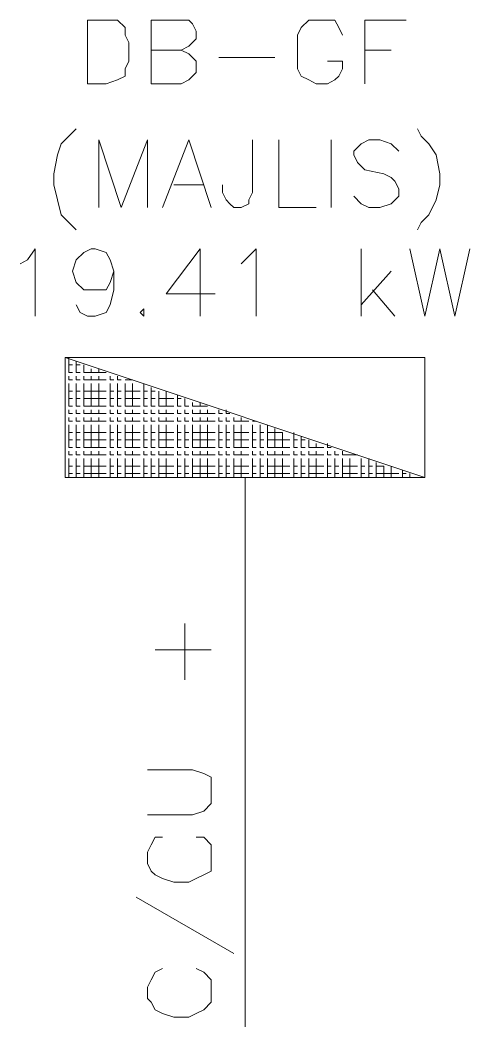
# Model space of a CAD drawing. Header units: inches. Extents: x 0.2 to 10.8, y 0.5 to 8.
# Drawn here: x 1.715 to 1.915, y 5.2983 to 5.7433 of the extents above; entities that cross this region are included whole.
import ezdxf

# ---------------------------------------------------------------- set-up
doc = ezdxf.new("R2010")
doc.units = ezdxf.units.IN
doc.header["$MEASUREMENT"] = 0
doc.layers.add('PDF_Geometry', color=7, linetype='Continuous')

msp = doc.modelspace()

# ---------------------------------------------------------------- linework, layer by layer
at = {"layer": 'PDF_Geometry', "lineweight": 13}
for points in [[(1.745, 5.715), (1.745, 5.74333), (1.75333, 5.74333), (1.75833, 5.74333), (1.76167, 5.74), (1.76167, 5.73667), (1.76333, 5.73333), (1.76333, 5.725), (1.76167, 5.72167), (1.76167, 5.71833), (1.75833, 5.71667), (1.75333, 5.715), (1.745, 5.715)], [(1.78667, 5.73), (1.79, 5.72833), (1.79167, 5.72667), (1.79333, 5.725), (1.79333, 5.72), (1.79167, 5.71833), (1.79, 5.71667), (1.78667, 5.715), (1.77333, 5.715), (1.77333, 5.74333), (1.78667, 5.74333), (1.79, 5.74333), (1.79167, 5.74167), (1.79333, 5.73833), (1.79333, 5.735), (1.79167, 5.73333), (1.79, 5.73167), (1.78667, 5.73), (1.77333, 5.73)], [(1.85833, 5.73667), (1.85667, 5.74), (1.855, 5.74333), (1.85167, 5.74333), (1.84667, 5.74333), (1.84333, 5.74333), (1.84, 5.74), (1.83833, 5.73667), (1.83833, 5.73333), (1.83833, 5.725), (1.83833, 5.72167), (1.84, 5.71833), (1.84333, 5.71667), (1.84667, 5.715), (1.85167, 5.715), (1.855, 5.71667), (1.85667, 5.71833), (1.85833, 5.72167), (1.85833, 5.725), (1.85167, 5.725)], [(1.86833, 5.715), (1.86833, 5.74333), (1.88667, 5.74333)], [(1.86833, 5.73), (1.88, 5.73)], [(1.80333, 5.72667), (1.82833, 5.72667)], [(1.74, 5.695), (1.73667, 5.69167), (1.73333, 5.68833), (1.73167, 5.68333), (1.73, 5.675), (1.73, 5.67), (1.73167, 5.66333), (1.73333, 5.65667), (1.73667, 5.65333), (1.74, 5.65)], [(1.89167, 5.695), (1.89333, 5.69167), (1.89667, 5.68833), (1.9, 5.68333), (1.90167, 5.675), (1.90167, 5.67), (1.9, 5.66333), (1.89667, 5.65667), (1.89333, 5.65333), (1.89167, 5.65)], [(1.75, 5.66), (1.75, 5.69), (1.76, 5.66), (1.77167, 5.69), (1.77167, 5.66)], [(1.77833, 5.66), (1.79, 5.69), (1.8, 5.66)], [(1.81833, 5.69), (1.81833, 5.66667), (1.81667, 5.66333), (1.81667, 5.66167), (1.81333, 5.66), (1.81, 5.66), (1.80833, 5.66167), (1.80667, 5.66333), (1.805, 5.66667), (1.805, 5.67)], [(1.83, 5.69), (1.83, 5.66), (1.84667, 5.66)], [(1.85333, 5.69), (1.85333, 5.66)], [(1.88333, 5.685), (1.88, 5.68833), (1.875, 5.69), (1.87, 5.69), (1.86667, 5.68833), (1.86333, 5.685), (1.86333, 5.68333), (1.865, 5.68), (1.86667, 5.67833), (1.86833, 5.67667), (1.87667, 5.675), (1.88, 5.67333), (1.88167, 5.67167), (1.88333, 5.66833), (1.88333, 5.665), (1.88, 5.66167), (1.875, 5.66), (1.87, 5.66), (1.86667, 5.66167), (1.86333, 5.665)], [(1.78333, 5.67), (1.79667, 5.67)], [(1.715, 5.635), (1.71833, 5.63667), (1.72167, 5.64167), (1.72167, 5.61167)], [(1.75667, 5.63167), (1.755, 5.62667), (1.75333, 5.62333), (1.74833, 5.62333), (1.74667, 5.62333), (1.74333, 5.62333), (1.74, 5.62667), (1.73833, 5.63167), (1.74, 5.63667), (1.74333, 5.64), (1.74667, 5.64167), (1.74833, 5.64167), (1.75333, 5.64), (1.755, 5.63667), (1.75667, 5.63167), (1.75667, 5.62333), (1.755, 5.61667), (1.75333, 5.61333), (1.74833, 5.61167), (1.745, 5.61167), (1.74167, 5.61333), (1.74, 5.61667)], [(1.795, 5.61167), (1.795, 5.64167), (1.78, 5.62167), (1.80167, 5.62167)], [(1.81333, 5.635), (1.815, 5.63667), (1.82, 5.64167), (1.82, 5.61167)], [(1.86667, 5.64167), (1.86667, 5.61167)], [(1.88833, 5.64167), (1.895, 5.61167), (1.90167, 5.64167), (1.90833, 5.61167), (1.915, 5.64167)], [(1.88, 5.63167), (1.86667, 5.61667)], [(1.87167, 5.62333), (1.88167, 5.61167)], [(1.77, 5.615), (1.76833, 5.61333), (1.77, 5.61167), (1.77, 5.61333), (1.77, 5.615)], [(1.735, 5.59333), (1.895, 5.54), (1.895, 5.59333), (1.735, 5.59333), (1.735, 5.54), (1.895, 5.54)], [(1.73667, 5.59), (1.73667, 5.59333)], [(1.73667, 5.58667), (1.73667, 5.59)], [(1.73667, 5.59), (1.73833, 5.59)], [(1.74, 5.59), (1.74, 5.59167)], [(1.74, 5.58667), (1.74, 5.59)], [(1.74, 5.59), (1.74167, 5.59)], [(1.74333, 5.58667), (1.74333, 5.59)], [(1.73667, 5.58667), (1.73833, 5.58667)], [(1.73667, 5.58333), (1.73667, 5.585)], [(1.74, 5.58667), (1.74167, 5.58667)], [(1.74, 5.58333), (1.74, 5.585)], [(1.74333, 5.58667), (1.74667, 5.58667)], [(1.74333, 5.58333), (1.74333, 5.585)], [(1.74667, 5.58667), (1.74667, 5.58833)], [(1.74667, 5.58667), (1.75, 5.58667)], [(1.74667, 5.58333), (1.74667, 5.585)], [(1.75, 5.58667), (1.75, 5.58833)], [(1.75, 5.58667), (1.75333, 5.58667)], [(1.75, 5.58333), (1.75, 5.585)], [(1.755, 5.58333), (1.755, 5.585)], [(1.75833, 5.58333), (1.75833, 5.585)], [(1.73667, 5.58333), (1.73833, 5.58333)], [(1.73667, 5.57833), (1.73667, 5.58167)], [(1.74, 5.58333), (1.74167, 5.58333)], [(1.74, 5.57833), (1.74, 5.58167)], [(1.74333, 5.58333), (1.74667, 5.58333)], [(1.74333, 5.57833), (1.74333, 5.58167)], [(1.74667, 5.58333), (1.75, 5.58333)], [(1.74667, 5.57833), (1.74667, 5.58167)], [(1.75, 5.58333), (1.75333, 5.58333)], [(1.75, 5.57833), (1.75, 5.58167)], [(1.755, 5.58333), (1.75667, 5.58333)], [(1.755, 5.57833), (1.755, 5.58167)], [(1.75833, 5.58333), (1.76, 5.58333)], [(1.75833, 5.57833), (1.75833, 5.58167)], [(1.76167, 5.58333), (1.76333, 5.58333)], [(1.76167, 5.58333), (1.765, 5.58333)], [(1.76167, 5.57833), (1.76167, 5.58167)], [(1.765, 5.57833), (1.765, 5.58167)], [(1.77, 5.57833), (1.77, 5.58167)], [(1.73667, 5.575), (1.73667, 5.57833)], [(1.73667, 5.57833), (1.73833, 5.57833)], [(1.74, 5.575), (1.74, 5.57833)], [(1.74, 5.57833), (1.74167, 5.57833)], [(1.74333, 5.575), (1.74333, 5.57833)], [(1.74333, 5.57833), (1.74667, 5.57833)], [(1.74667, 5.575), (1.74667, 5.57833)], [(1.74667, 5.57833), (1.75, 5.57833)], [(1.75, 5.575), (1.75, 5.57833)], [(1.75, 5.57833), (1.75333, 5.57833)], [(1.755, 5.575), (1.755, 5.57833)], [(1.755, 5.57833), (1.75667, 5.57833)], [(1.75833, 5.575), (1.75833, 5.57833)], [(1.75833, 5.57833), (1.76, 5.57833)], [(1.76167, 5.575), (1.76167, 5.57833)], [(1.76167, 5.57833), (1.765, 5.57833)], [(1.765, 5.575), (1.765, 5.57833)], [(1.765, 5.57833), (1.76833, 5.57833)], [(1.77, 5.575), (1.77, 5.57833)], [(1.77, 5.57833), (1.77167, 5.57833)], [(1.77333, 5.57833), (1.77333, 5.58)], [(1.77333, 5.575), (1.77333, 5.57833)], [(1.77333, 5.57833), (1.775, 5.57833)], [(1.77667, 5.575), (1.77667, 5.57833)], [(1.78, 5.575), (1.78, 5.57833)], [(1.785, 5.575), (1.785, 5.57667)], [(1.73667, 5.57167), (1.73667, 5.575)], [(1.73667, 5.575), (1.73833, 5.575)], [(1.73667, 5.57167), (1.73833, 5.57167)], [(1.74, 5.57167), (1.74, 5.575)], [(1.74, 5.575), (1.74167, 5.575)], [(1.74, 5.57167), (1.74167, 5.57167)], [(1.74333, 5.57167), (1.74333, 5.575)], [(1.74333, 5.575), (1.74667, 5.575)], [(1.74333, 5.57167), (1.74667, 5.57167)], [(1.74667, 5.57167), (1.74667, 5.575)], [(1.74667, 5.575), (1.75, 5.575)], [(1.74667, 5.57167), (1.75, 5.57167)], [(1.75, 5.57167), (1.75, 5.575)], [(1.75, 5.575), (1.75333, 5.575)], [(1.75, 5.57167), (1.75333, 5.57167)], [(1.755, 5.57167), (1.755, 5.575)], [(1.755, 5.575), (1.75667, 5.575)], [(1.755, 5.57167), (1.75667, 5.57167)], [(1.75833, 5.57167), (1.75833, 5.575)], [(1.75833, 5.575), (1.76, 5.575)], [(1.75833, 5.57167), (1.76, 5.57167)], [(1.76167, 5.57167), (1.76167, 5.575)], [(1.76167, 5.575), (1.765, 5.575)], [(1.76167, 5.57167), (1.765, 5.57167)], [(1.765, 5.57167), (1.765, 5.575)], [(1.765, 5.575), (1.76833, 5.575)], [(1.765, 5.57167), (1.76833, 5.57167)], [(1.77, 5.57167), (1.77, 5.575)], [(1.77, 5.575), (1.77167, 5.575)], [(1.77, 5.57167), (1.77167, 5.57167)], [(1.77333, 5.57167), (1.77333, 5.575)], [(1.77333, 5.575), (1.775, 5.575)], [(1.77333, 5.57167), (1.775, 5.57167)], [(1.77667, 5.57167), (1.77667, 5.575)], [(1.77667, 5.575), (1.78, 5.575)], [(1.77667, 5.57167), (1.78, 5.57167)], [(1.78, 5.57167), (1.78, 5.575)], [(1.78, 5.575), (1.78333, 5.575)], [(1.78, 5.57167), (1.78333, 5.57167)], [(1.785, 5.57167), (1.785, 5.575)], [(1.785, 5.575), (1.78667, 5.575)], [(1.785, 5.57167), (1.78667, 5.57167)], [(1.78833, 5.57167), (1.78833, 5.575)], [(1.78833, 5.57167), (1.79, 5.57167)], [(1.79167, 5.57167), (1.79167, 5.57333)], [(1.79167, 5.57167), (1.795, 5.57167)], [(1.795, 5.57167), (1.795, 5.57333)], [(1.795, 5.57167), (1.79833, 5.57167)], [(1.73667, 5.56833), (1.73667, 5.57)], [(1.73667, 5.56833), (1.73833, 5.56833)], [(1.74, 5.56833), (1.74, 5.57)], [(1.74, 5.56833), (1.74167, 5.56833)], [(1.74333, 5.56833), (1.74333, 5.57)], [(1.74333, 5.56833), (1.74667, 5.56833)], [(1.74667, 5.56833), (1.74667, 5.57)], [(1.74667, 5.56833), (1.75, 5.56833)], [(1.75, 5.56833), (1.75, 5.57)], [(1.75, 5.56833), (1.75333, 5.56833)], [(1.755, 5.56833), (1.755, 5.57)], [(1.755, 5.56833), (1.75667, 5.56833)], [(1.75833, 5.56833), (1.75833, 5.57)], [(1.75833, 5.56833), (1.76, 5.56833)], [(1.76167, 5.56833), (1.76167, 5.57)], [(1.76167, 5.56833), (1.765, 5.56833)], [(1.765, 5.56833), (1.765, 5.57)], [(1.765, 5.56833), (1.76833, 5.56833)], [(1.77, 5.56833), (1.77, 5.57)], [(1.77, 5.56833), (1.77167, 5.56833)], [(1.77333, 5.56833), (1.77333, 5.57)], [(1.77333, 5.56833), (1.775, 5.56833)], [(1.77667, 5.56833), (1.77667, 5.57)], [(1.77667, 5.56833), (1.78, 5.56833)], [(1.78, 5.56833), (1.78, 5.57)], [(1.78, 5.56833), (1.78333, 5.56833)], [(1.785, 5.56833), (1.785, 5.57)], [(1.785, 5.56833), (1.78667, 5.56833)], [(1.78833, 5.56833), (1.78833, 5.57)], [(1.78833, 5.56833), (1.79, 5.56833)], [(1.79167, 5.56833), (1.79167, 5.57)], [(1.79167, 5.56833), (1.795, 5.56833)], [(1.795, 5.56833), (1.795, 5.57)], [(1.795, 5.56833), (1.79833, 5.56833)], [(1.79833, 5.56833), (1.79833, 5.57)], [(1.79833, 5.56833), (1.80167, 5.56833)], [(1.80333, 5.56833), (1.80333, 5.57)], [(1.80333, 5.56833), (1.805, 5.56833)], [(1.80667, 5.56833), (1.80667, 5.57)], [(1.80667, 5.56833), (1.80833, 5.56833)], [(1.73667, 5.565), (1.73667, 5.56667)], [(1.73667, 5.565), (1.73833, 5.565)], [(1.73667, 5.56), (1.73667, 5.56333)], [(1.74, 5.565), (1.74, 5.56667)], [(1.74, 5.565), (1.74167, 5.565)], [(1.74, 5.56), (1.74, 5.56333)], [(1.74333, 5.565), (1.74333, 5.56667)], [(1.74333, 5.565), (1.74667, 5.565)], [(1.74333, 5.56), (1.74333, 5.56333)], [(1.74667, 5.565), (1.74667, 5.56667)], [(1.74667, 5.565), (1.75, 5.565)], [(1.74667, 5.56), (1.74667, 5.56333)], [(1.75, 5.565), (1.75, 5.56667)], [(1.75, 5.565), (1.75333, 5.565)], [(1.75, 5.56), (1.75, 5.56333)], [(1.755, 5.565), (1.755, 5.56667)], [(1.755, 5.565), (1.75667, 5.565)], [(1.755, 5.56), (1.755, 5.56333)], [(1.75833, 5.565), (1.75833, 5.56667)], [(1.75833, 5.565), (1.76, 5.565)], [(1.75833, 5.56), (1.75833, 5.56333)], [(1.76167, 5.565), (1.76167, 5.56667)], [(1.76167, 5.565), (1.765, 5.565)], [(1.76167, 5.56), (1.76167, 5.56333)], [(1.765, 5.565), (1.765, 5.56667)], [(1.765, 5.565), (1.76833, 5.565)], [(1.765, 5.56), (1.765, 5.56333)], [(1.77, 5.565), (1.77, 5.56667)], [(1.77, 5.565), (1.77167, 5.565)], [(1.77, 5.56), (1.77, 5.56333)], [(1.77333, 5.565), (1.77333, 5.56667)], [(1.77333, 5.565), (1.775, 5.565)], [(1.77333, 5.56), (1.77333, 5.56333)], [(1.77667, 5.565), (1.77667, 5.56667)], [(1.77667, 5.565), (1.78, 5.565)], [(1.77667, 5.56), (1.77667, 5.56333)], [(1.78, 5.565), (1.78, 5.56667)], [(1.78, 5.565), (1.78333, 5.565)], [(1.78, 5.56), (1.78, 5.56333)], [(1.785, 5.565), (1.785, 5.56667)], [(1.785, 5.565), (1.78667, 5.565)], [(1.785, 5.56), (1.785, 5.56333)], [(1.78833, 5.565), (1.78833, 5.56667)], [(1.78833, 5.565), (1.79, 5.565)], [(1.78833, 5.56), (1.78833, 5.56333)], [(1.79167, 5.565), (1.79167, 5.56667)], [(1.79167, 5.565), (1.795, 5.565)], [(1.79167, 5.56), (1.79167, 5.56333)], [(1.795, 5.565), (1.795, 5.56667)], [(1.795, 5.565), (1.79833, 5.565)], [(1.795, 5.56), (1.795, 5.56333)], [(1.79833, 5.565), (1.79833, 5.56667)], [(1.79833, 5.565), (1.80167, 5.565)], [(1.79833, 5.56), (1.79833, 5.56333)], [(1.80333, 5.565), (1.80333, 5.56667)], [(1.80333, 5.565), (1.805, 5.565)], [(1.80333, 5.56), (1.80333, 5.56333)], [(1.80667, 5.565), (1.80667, 5.56667)], [(1.80667, 5.565), (1.80833, 5.565)], [(1.80667, 5.56), (1.80667, 5.56333)], [(1.81, 5.565), (1.81, 5.56667)], [(1.81, 5.565), (1.81333, 5.565)], [(1.81, 5.56), (1.81, 5.56333)], [(1.81333, 5.565), (1.81333, 5.56667)], [(1.81333, 5.565), (1.81667, 5.565)], [(1.81333, 5.56), (1.81333, 5.56333)], [(1.81833, 5.565), (1.82, 5.565)], [(1.81833, 5.565), (1.82, 5.565)], [(1.81833, 5.56), (1.81833, 5.56333)], [(1.82167, 5.56), (1.82167, 5.56333)], [(1.825, 5.56), (1.825, 5.56333)], [(1.73667, 5.55667), (1.73667, 5.56)], [(1.73667, 5.56), (1.73833, 5.56)], [(1.74, 5.55667), (1.74, 5.56)], [(1.74, 5.56), (1.74167, 5.56)], [(1.74333, 5.55667), (1.74333, 5.56)], [(1.74333, 5.56), (1.74667, 5.56)], [(1.74667, 5.55667), (1.74667, 5.56)], [(1.74667, 5.56), (1.75, 5.56)], [(1.75, 5.55667), (1.75, 5.56)], [(1.75, 5.56), (1.75333, 5.56)], [(1.755, 5.55667), (1.755, 5.56)], [(1.755, 5.56), (1.75667, 5.56)], [(1.75833, 5.55667), (1.75833, 5.56)], [(1.75833, 5.56), (1.76, 5.56)], [(1.76167, 5.55667), (1.76167, 5.56)], [(1.76167, 5.56), (1.765, 5.56)], [(1.765, 5.55667), (1.765, 5.56)], [(1.765, 5.56), (1.76833, 5.56)], [(1.77, 5.55667), (1.77, 5.56)], [(1.77, 5.56), (1.77167, 5.56)], [(1.77333, 5.55667), (1.77333, 5.56)], [(1.77333, 5.56), (1.775, 5.56)], [(1.77667, 5.55667), (1.77667, 5.56)], [(1.77667, 5.56), (1.78, 5.56)], [(1.78, 5.55667), (1.78, 5.56)], [(1.78, 5.56), (1.78333, 5.56)], [(1.785, 5.55667), (1.785, 5.56)], [(1.785, 5.56), (1.78667, 5.56)], [(1.78833, 5.55667), (1.78833, 5.56)], [(1.78833, 5.56), (1.79, 5.56)], [(1.79167, 5.55667), (1.79167, 5.56)], [(1.79167, 5.56), (1.795, 5.56)], [(1.795, 5.55667), (1.795, 5.56)], [(1.795, 5.56), (1.79833, 5.56)], [(1.79833, 5.55667), (1.79833, 5.56)], [(1.79833, 5.56), (1.80167, 5.56)], [(1.80333, 5.55667), (1.80333, 5.56)], [(1.80333, 5.56), (1.805, 5.56)], [(1.80667, 5.55667), (1.80667, 5.56)], [(1.80667, 5.56), (1.80833, 5.56)], [(1.81, 5.55667), (1.81, 5.56)], [(1.81, 5.56), (1.81333, 5.56)], [(1.81333, 5.55667), (1.81333, 5.56)], [(1.81333, 5.56), (1.81667, 5.56)], [(1.81833, 5.55667), (1.81833, 5.56)], [(1.81833, 5.56), (1.82, 5.56)], [(1.82167, 5.55667), (1.82167, 5.56)], [(1.82167, 5.56), (1.82333, 5.56)], [(1.825, 5.55667), (1.825, 5.56)], [(1.825, 5.56), (1.82833, 5.56)], [(1.82833, 5.56), (1.82833, 5.56167)], [(1.82833, 5.55667), (1.82833, 5.56)], [(1.82833, 5.56), (1.83167, 5.56)], [(1.83167, 5.55667), (1.83167, 5.56)], [(1.83667, 5.55667), (1.83667, 5.56)], [(1.84, 5.55667), (1.84, 5.55833)], [(1.73667, 5.55333), (1.73667, 5.55667)], [(1.73667, 5.55667), (1.73833, 5.55667)], [(1.74, 5.55333), (1.74, 5.55667)], [(1.74, 5.55667), (1.74167, 5.55667)], [(1.74333, 5.55333), (1.74333, 5.55667)], [(1.74333, 5.55667), (1.74667, 5.55667)], [(1.74667, 5.55333), (1.74667, 5.55667)], [(1.74667, 5.55667), (1.75, 5.55667)], [(1.75, 5.55333), (1.75, 5.55667)], [(1.75, 5.55667), (1.75333, 5.55667)], [(1.755, 5.55333), (1.755, 5.55667)], [(1.755, 5.55667), (1.75667, 5.55667)], [(1.75833, 5.55333), (1.75833, 5.55667)], [(1.75833, 5.55667), (1.76, 5.55667)], [(1.76167, 5.55333), (1.76167, 5.55667)], [(1.76167, 5.55667), (1.765, 5.55667)], [(1.765, 5.55333), (1.765, 5.55667)], [(1.765, 5.55667), (1.76833, 5.55667)], [(1.77, 5.55333), (1.77, 5.55667)], [(1.77, 5.55667), (1.77167, 5.55667)], [(1.77333, 5.55333), (1.77333, 5.55667)], [(1.77333, 5.55667), (1.775, 5.55667)], [(1.77667, 5.55333), (1.77667, 5.55667)], [(1.77667, 5.55667), (1.78, 5.55667)], [(1.78, 5.55333), (1.78, 5.55667)], [(1.78, 5.55667), (1.78333, 5.55667)], [(1.785, 5.55333), (1.785, 5.55667)], [(1.785, 5.55667), (1.78667, 5.55667)], [(1.78833, 5.55333), (1.78833, 5.55667)], [(1.78833, 5.55667), (1.79, 5.55667)], [(1.79167, 5.55333), (1.79167, 5.55667)], [(1.79167, 5.55667), (1.795, 5.55667)], [(1.795, 5.55333), (1.795, 5.55667)], [(1.795, 5.55667), (1.79833, 5.55667)], [(1.79833, 5.55333), (1.79833, 5.55667)], [(1.79833, 5.55667), (1.80167, 5.55667)], [(1.80333, 5.55333), (1.80333, 5.55667)], [(1.80333, 5.55667), (1.805, 5.55667)], [(1.80667, 5.55333), (1.80667, 5.55667)], [(1.80667, 5.55667), (1.80833, 5.55667)], [(1.81, 5.55333), (1.81, 5.55667)], [(1.81, 5.55667), (1.81333, 5.55667)], [(1.81333, 5.55333), (1.81333, 5.55667)], [(1.81333, 5.55667), (1.81667, 5.55667)], [(1.81833, 5.55333), (1.81833, 5.55667)], [(1.81833, 5.55667), (1.82, 5.55667)], [(1.82167, 5.55333), (1.82167, 5.55667)], [(1.82167, 5.55667), (1.82333, 5.55667)], [(1.825, 5.55333), (1.825, 5.55667)], [(1.825, 5.55667), (1.82833, 5.55667)], [(1.82833, 5.55333), (1.82833, 5.55667)], [(1.82833, 5.55667), (1.83167, 5.55667)], [(1.83167, 5.55333), (1.83167, 5.55667)], [(1.83167, 5.55667), (1.835, 5.55667)], [(1.83667, 5.55333), (1.83667, 5.55667)], [(1.83667, 5.55667), (1.83833, 5.55667)], [(1.84, 5.55333), (1.84, 5.55667)], [(1.84, 5.55667), (1.84167, 5.55667)], [(1.84333, 5.55333), (1.84333, 5.55667)], [(1.84667, 5.55333), (1.84667, 5.555)], [(1.85167, 5.55333), (1.85167, 5.555)], [(1.73667, 5.55333), (1.73833, 5.55333)], [(1.73667, 5.55), (1.73667, 5.55167)], [(1.73667, 5.55), (1.73833, 5.55)], [(1.74, 5.55333), (1.74167, 5.55333)], [(1.74, 5.55), (1.74, 5.55167)], [(1.74, 5.55), (1.74167, 5.55)], [(1.74333, 5.55333), (1.74667, 5.55333)], [(1.74333, 5.55), (1.74333, 5.55167)], [(1.74333, 5.55), (1.74667, 5.55)], [(1.74667, 5.55333), (1.75, 5.55333)], [(1.74667, 5.55), (1.74667, 5.55167)], [(1.74667, 5.55), (1.75, 5.55)], [(1.75, 5.55333), (1.75333, 5.55333)], [(1.75, 5.55), (1.75, 5.55167)], [(1.75, 5.55), (1.75333, 5.55)], [(1.755, 5.55333), (1.75667, 5.55333)], [(1.755, 5.55), (1.755, 5.55167)], [(1.755, 5.55), (1.75667, 5.55)], [(1.75833, 5.55333), (1.76, 5.55333)], [(1.75833, 5.55), (1.75833, 5.55167)], [(1.75833, 5.55), (1.76, 5.55)], [(1.76167, 5.55333), (1.765, 5.55333)], [(1.76167, 5.55), (1.76167, 5.55167)], [(1.76167, 5.55), (1.765, 5.55)], [(1.765, 5.55333), (1.76833, 5.55333)], [(1.765, 5.55), (1.765, 5.55167)], [(1.765, 5.55), (1.76833, 5.55)], [(1.77, 5.55333), (1.77167, 5.55333)], [(1.77, 5.55), (1.77, 5.55167)], [(1.77, 5.55), (1.77167, 5.55)], [(1.77333, 5.55333), (1.775, 5.55333)], [(1.77333, 5.55), (1.77333, 5.55167)], [(1.77333, 5.55), (1.775, 5.55)], [(1.77667, 5.55333), (1.78, 5.55333)], [(1.77667, 5.55), (1.77667, 5.55167)], [(1.77667, 5.55), (1.78, 5.55)], [(1.78, 5.55333), (1.78333, 5.55333)], [(1.78, 5.55), (1.78, 5.55167)], [(1.78, 5.55), (1.78333, 5.55)], [(1.785, 5.55333), (1.78667, 5.55333)], [(1.785, 5.55), (1.785, 5.55167)], [(1.785, 5.55), (1.78667, 5.55)], [(1.78833, 5.55333), (1.79, 5.55333)], [(1.78833, 5.55), (1.78833, 5.55167)], [(1.78833, 5.55), (1.79, 5.55)], [(1.79167, 5.55333), (1.795, 5.55333)], [(1.79167, 5.55), (1.79167, 5.55167)], [(1.79167, 5.55), (1.795, 5.55)], [(1.795, 5.55333), (1.79833, 5.55333)], [(1.795, 5.55), (1.795, 5.55167)], [(1.795, 5.55), (1.79833, 5.55)], [(1.79833, 5.55333), (1.80167, 5.55333)], [(1.79833, 5.55), (1.79833, 5.55167)], [(1.79833, 5.55), (1.80167, 5.55)], [(1.80333, 5.55333), (1.805, 5.55333)], [(1.80333, 5.55), (1.80333, 5.55167)], [(1.80333, 5.55), (1.805, 5.55)], [(1.80667, 5.55333), (1.80833, 5.55333)], [(1.80667, 5.55), (1.80667, 5.55167)], [(1.80667, 5.55), (1.80833, 5.55)], [(1.81, 5.55333), (1.81333, 5.55333)], [(1.81, 5.55), (1.81, 5.55167)], [(1.81, 5.55), (1.81333, 5.55)], [(1.81333, 5.55333), (1.81667, 5.55333)], [(1.81333, 5.55), (1.81333, 5.55167)], [(1.81333, 5.55), (1.81667, 5.55)], [(1.81833, 5.55333), (1.82, 5.55333)], [(1.81833, 5.55), (1.81833, 5.55167)], [(1.81833, 5.55), (1.82, 5.55)], [(1.82167, 5.55333), (1.82333, 5.55333)], [(1.82167, 5.55), (1.82167, 5.55167)], [(1.82167, 5.55), (1.82333, 5.55)], [(1.825, 5.55333), (1.82833, 5.55333)], [(1.825, 5.55), (1.825, 5.55167)], [(1.825, 5.55), (1.82833, 5.55)], [(1.82833, 5.55333), (1.83167, 5.55333)], [(1.82833, 5.55), (1.82833, 5.55167)], [(1.82833, 5.55), (1.83167, 5.55)], [(1.83167, 5.55333), (1.835, 5.55333)], [(1.83167, 5.55), (1.83167, 5.55167)], [(1.83167, 5.55), (1.835, 5.55)], [(1.83667, 5.55333), (1.83833, 5.55333)], [(1.83667, 5.55), (1.83667, 5.55167)], [(1.83667, 5.55), (1.83833, 5.55)], [(1.84, 5.55333), (1.84167, 5.55333)], [(1.84, 5.55), (1.84, 5.55167)], [(1.84, 5.55), (1.84167, 5.55)], [(1.84333, 5.55333), (1.84667, 5.55333)], [(1.84333, 5.55), (1.84333, 5.55167)], [(1.84333, 5.55), (1.84667, 5.55)], [(1.84667, 5.55333), (1.85, 5.55333)], [(1.84667, 5.55), (1.84667, 5.55167)], [(1.84667, 5.55), (1.85, 5.55)], [(1.85167, 5.55333), (1.85333, 5.55333)], [(1.85167, 5.55), (1.85167, 5.55167)], [(1.85167, 5.55), (1.85333, 5.55)], [(1.855, 5.55), (1.855, 5.55167)], [(1.855, 5.55), (1.85667, 5.55)], [(1.85833, 5.55), (1.85833, 5.55167)], [(1.85833, 5.55), (1.86167, 5.55)], [(1.86167, 5.55), (1.86333, 5.55)], [(1.86167, 5.55), (1.865, 5.55)], [(1.73667, 5.545), (1.73667, 5.54833)], [(1.73667, 5.54167), (1.73667, 5.545)], [(1.73667, 5.545), (1.73833, 5.545)], [(1.74, 5.545), (1.74, 5.54833)], [(1.74, 5.54167), (1.74, 5.545)], [(1.74, 5.545), (1.74167, 5.545)], [(1.74333, 5.545), (1.74333, 5.54833)], [(1.74333, 5.54167), (1.74333, 5.545)], [(1.74333, 5.545), (1.74667, 5.545)], [(1.74667, 5.545), (1.74667, 5.54833)], [(1.74667, 5.54167), (1.74667, 5.545)], [(1.74667, 5.545), (1.75, 5.545)], [(1.75, 5.545), (1.75, 5.54833)], [(1.75, 5.54167), (1.75, 5.545)], [(1.75, 5.545), (1.75333, 5.545)], [(1.755, 5.545), (1.755, 5.54833)], [(1.755, 5.54167), (1.755, 5.545)], [(1.755, 5.545), (1.75667, 5.545)], [(1.75833, 5.545), (1.75833, 5.54833)], [(1.75833, 5.54167), (1.75833, 5.545)], [(1.75833, 5.545), (1.76, 5.545)], [(1.76167, 5.545), (1.76167, 5.54833)], [(1.76167, 5.54167), (1.76167, 5.545)], [(1.76167, 5.545), (1.765, 5.545)], [(1.765, 5.545), (1.765, 5.54833)], [(1.765, 5.54167), (1.765, 5.545)], [(1.765, 5.545), (1.76833, 5.545)], [(1.77, 5.545), (1.77, 5.54833)], [(1.77, 5.54167), (1.77, 5.545)], [(1.77, 5.545), (1.77167, 5.545)], [(1.77333, 5.545), (1.77333, 5.54833)], [(1.77333, 5.54167), (1.77333, 5.545)], [(1.77333, 5.545), (1.775, 5.545)], [(1.77667, 5.545), (1.77667, 5.54833)], [(1.77667, 5.54167), (1.77667, 5.545)], [(1.77667, 5.545), (1.78, 5.545)], [(1.78, 5.545), (1.78, 5.54833)], [(1.78, 5.54167), (1.78, 5.545)], [(1.78, 5.545), (1.78333, 5.545)], [(1.785, 5.545), (1.785, 5.54833)], [(1.785, 5.54167), (1.785, 5.545)], [(1.785, 5.545), (1.78667, 5.545)], [(1.78833, 5.545), (1.78833, 5.54833)], [(1.78833, 5.54167), (1.78833, 5.545)], [(1.78833, 5.545), (1.79, 5.545)], [(1.79167, 5.545), (1.79167, 5.54833)], [(1.79167, 5.54167), (1.79167, 5.545)], [(1.79167, 5.545), (1.795, 5.545)], [(1.795, 5.545), (1.795, 5.54833)], [(1.795, 5.54167), (1.795, 5.545)], [(1.795, 5.545), (1.79833, 5.545)], [(1.79833, 5.545), (1.79833, 5.54833)], [(1.79833, 5.54167), (1.79833, 5.545)], [(1.79833, 5.545), (1.80167, 5.545)], [(1.80333, 5.545), (1.80333, 5.54833)], [(1.80333, 5.54167), (1.80333, 5.545)], [(1.80333, 5.545), (1.805, 5.545)], [(1.80667, 5.545), (1.80667, 5.54833)], [(1.80667, 5.54167), (1.80667, 5.545)], [(1.80667, 5.545), (1.80833, 5.545)], [(1.81, 5.545), (1.81, 5.54833)], [(1.81, 5.54167), (1.81, 5.545)], [(1.81, 5.545), (1.81333, 5.545)], [(1.81333, 5.545), (1.81333, 5.54833)], [(1.81333, 5.54167), (1.81333, 5.545)], [(1.81333, 5.545), (1.81667, 5.545)], [(1.81833, 5.545), (1.81833, 5.54833)], [(1.81833, 5.54167), (1.81833, 5.545)], [(1.81833, 5.545), (1.82, 5.545)], [(1.82167, 5.545), (1.82167, 5.54833)], [(1.82167, 5.54167), (1.82167, 5.545)], [(1.82167, 5.545), (1.82333, 5.545)], [(1.825, 5.545), (1.825, 5.54833)], [(1.825, 5.54167), (1.825, 5.545)], [(1.825, 5.545), (1.82833, 5.545)], [(1.82833, 5.545), (1.82833, 5.54833)], [(1.82833, 5.54167), (1.82833, 5.545)], [(1.82833, 5.545), (1.83167, 5.545)], [(1.83167, 5.545), (1.83167, 5.54833)], [(1.83167, 5.54167), (1.83167, 5.545)], [(1.83167, 5.545), (1.835, 5.545)], [(1.83667, 5.545), (1.83667, 5.54833)], [(1.83667, 5.54167), (1.83667, 5.545)], [(1.83667, 5.545), (1.83833, 5.545)], [(1.84, 5.545), (1.84, 5.54833)], [(1.84, 5.54167), (1.84, 5.545)], [(1.84, 5.545), (1.84167, 5.545)], [(1.84333, 5.545), (1.84333, 5.54833)], [(1.84333, 5.54167), (1.84333, 5.545)], [(1.84333, 5.545), (1.84667, 5.545)], [(1.84667, 5.545), (1.84667, 5.54833)], [(1.84667, 5.54167), (1.84667, 5.545)], [(1.84667, 5.545), (1.85, 5.545)], [(1.85167, 5.545), (1.85167, 5.54833)], [(1.85167, 5.54167), (1.85167, 5.545)], [(1.85167, 5.545), (1.85333, 5.545)], [(1.855, 5.545), (1.855, 5.54833)], [(1.855, 5.54167), (1.855, 5.545)], [(1.855, 5.545), (1.85667, 5.545)], [(1.85833, 5.545), (1.85833, 5.54833)], [(1.85833, 5.54167), (1.85833, 5.545)], [(1.85833, 5.545), (1.86167, 5.545)], [(1.86167, 5.545), (1.86167, 5.54833)], [(1.86167, 5.54167), (1.86167, 5.545)], [(1.86167, 5.545), (1.865, 5.545)], [(1.86667, 5.545), (1.86667, 5.54833)], [(1.86667, 5.54167), (1.86667, 5.545)], [(1.86667, 5.545), (1.86833, 5.545)], [(1.87, 5.545), (1.87, 5.54833)], [(1.87, 5.54167), (1.87, 5.545)], [(1.87, 5.545), (1.87167, 5.545)], [(1.87333, 5.545), (1.87333, 5.54667)], [(1.87333, 5.54167), (1.87333, 5.545)], [(1.87333, 5.545), (1.87667, 5.545)], [(1.87667, 5.54167), (1.87667, 5.545)], [(1.88, 5.54167), (1.88, 5.545)], [(1.73667, 5.54), (1.73667, 5.54167)], [(1.73667, 5.54167), (1.73833, 5.54167)], [(1.74, 5.54), (1.74, 5.54167)], [(1.74, 5.54167), (1.74167, 5.54167)], [(1.74333, 5.54), (1.74333, 5.54167)], [(1.74333, 5.54167), (1.74667, 5.54167)], [(1.74667, 5.54), (1.74667, 5.54167)], [(1.74667, 5.54167), (1.75, 5.54167)], [(1.75, 5.54), (1.75, 5.54167)], [(1.75, 5.54167), (1.75333, 5.54167)], [(1.755, 5.54), (1.755, 5.54167)], [(1.755, 5.54167), (1.75667, 5.54167)], [(1.75833, 5.54), (1.75833, 5.54167)], [(1.75833, 5.54167), (1.76, 5.54167)], [(1.76167, 5.54), (1.76167, 5.54167)], [(1.76167, 5.54167), (1.765, 5.54167)], [(1.765, 5.54), (1.765, 5.54167)], [(1.765, 5.54167), (1.76833, 5.54167)], [(1.77, 5.54), (1.77, 5.54167)], [(1.77, 5.54167), (1.77167, 5.54167)], [(1.77333, 5.54), (1.77333, 5.54167)], [(1.77333, 5.54167), (1.775, 5.54167)], [(1.77667, 5.54), (1.77667, 5.54167)], [(1.77667, 5.54167), (1.78, 5.54167)], [(1.78, 5.54), (1.78, 5.54167)], [(1.78, 5.54167), (1.78333, 5.54167)], [(1.785, 5.54), (1.785, 5.54167)], [(1.785, 5.54167), (1.78667, 5.54167)], [(1.78833, 5.54), (1.78833, 5.54167)], [(1.78833, 5.54167), (1.79, 5.54167)], [(1.79167, 5.54), (1.79167, 5.54167)], [(1.79167, 5.54167), (1.795, 5.54167)], [(1.795, 5.54), (1.795, 5.54167)], [(1.795, 5.54167), (1.79833, 5.54167)], [(1.79833, 5.54), (1.79833, 5.54167)], [(1.79833, 5.54167), (1.80167, 5.54167)], [(1.80333, 5.54), (1.80333, 5.54167)], [(1.80333, 5.54167), (1.805, 5.54167)], [(1.80667, 5.54), (1.80667, 5.54167)], [(1.80667, 5.54167), (1.80833, 5.54167)], [(1.81, 5.54), (1.81, 5.54167)], [(1.81, 5.54167), (1.81333, 5.54167)], [(1.81333, 5.54), (1.81333, 5.54167)], [(1.81333, 5.54167), (1.81667, 5.54167)], [(1.81833, 5.54), (1.81833, 5.54167)], [(1.81833, 5.54167), (1.82, 5.54167)], [(1.82167, 5.54), (1.82167, 5.54167)], [(1.82167, 5.54167), (1.82333, 5.54167)], [(1.825, 5.54), (1.825, 5.54167)], [(1.825, 5.54167), (1.82833, 5.54167)], [(1.82833, 5.54), (1.82833, 5.54167)], [(1.82833, 5.54167), (1.83167, 5.54167)], [(1.83167, 5.54), (1.83167, 5.54167)], [(1.83167, 5.54167), (1.835, 5.54167)], [(1.83667, 5.54), (1.83667, 5.54167)], [(1.83667, 5.54167), (1.83833, 5.54167)], [(1.84, 5.54), (1.84, 5.54167)], [(1.84, 5.54167), (1.84167, 5.54167)], [(1.84333, 5.54), (1.84333, 5.54167)], [(1.84333, 5.54167), (1.84667, 5.54167)], [(1.84667, 5.54), (1.84667, 5.54167)], [(1.84667, 5.54167), (1.85, 5.54167)], [(1.85167, 5.54), (1.85167, 5.54167)], [(1.85167, 5.54167), (1.85333, 5.54167)], [(1.855, 5.54), (1.855, 5.54167)], [(1.855, 5.54167), (1.85667, 5.54167)], [(1.85833, 5.54), (1.85833, 5.54167)], [(1.85833, 5.54167), (1.86167, 5.54167)], [(1.86167, 5.54), (1.86167, 5.54167)], [(1.86167, 5.54167), (1.865, 5.54167)], [(1.86667, 5.54), (1.86667, 5.54167)], [(1.86667, 5.54167), (1.86833, 5.54167)], [(1.87, 5.54), (1.87, 5.54167)], [(1.87, 5.54167), (1.87167, 5.54167)], [(1.87333, 5.54), (1.87333, 5.54167)], [(1.87333, 5.54167), (1.87667, 5.54167)], [(1.87667, 5.54), (1.87667, 5.54167)], [(1.87667, 5.54167), (1.88, 5.54167)], [(1.88, 5.54), (1.88, 5.54167)], [(1.88, 5.54167), (1.88333, 5.54167)], [(1.885, 5.54167), (1.885, 5.54333)], [(1.885, 5.54), (1.885, 5.54167)], [(1.885, 5.54167), (1.88667, 5.54167)], [(1.88833, 5.54), (1.88833, 5.54167)], [(1.89167, 5.54), (1.89333, 5.54)], [(1.78833, 5.45), (1.78833, 5.475)], [(1.775, 5.46333), (1.8, 5.46333)], [(1.77167, 5.39), (1.79167, 5.39), (1.79667, 5.39167), (1.8, 5.395), (1.8, 5.39833), (1.8, 5.40167), (1.8, 5.40667), (1.79667, 5.40833), (1.79167, 5.41), (1.77167, 5.41)], [(1.77833, 5.38), (1.775, 5.38), (1.77333, 5.37667), (1.77167, 5.37333), (1.77167, 5.36833), (1.77333, 5.365), (1.775, 5.36333), (1.77833, 5.36167), (1.78333, 5.36), (1.79, 5.36), (1.79333, 5.36167), (1.79667, 5.36333), (1.8, 5.365), (1.8, 5.36833), (1.8, 5.37333), (1.8, 5.37667), (1.79667, 5.38), (1.79333, 5.38)], [(1.76667, 5.35333), (1.81, 5.32833)], [(1.77833, 5.32167), (1.775, 5.32), (1.77333, 5.31667), (1.77167, 5.31333), (1.77167, 5.30833), (1.77333, 5.30667), (1.775, 5.30333), (1.77833, 5.30167), (1.78333, 5.3), (1.79, 5.3), (1.79333, 5.30167), (1.79667, 5.30333), (1.8, 5.30667), (1.8, 5.30833), (1.8, 5.31333), (1.8, 5.31667), (1.79667, 5.32), (1.79333, 5.32167)]]:
    msp.add_lwpolyline(points, dxfattribs=at)
at = {"layer": 'PDF_Geometry', "lineweight": 9}
msp.add_lwpolyline([(1.815, 4.545), (1.815, 5.54)], dxfattribs=at)

doc.saveas('drawing.dxf')
